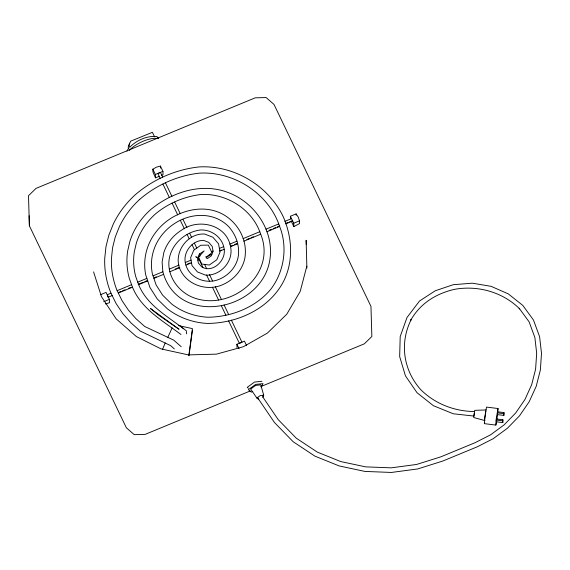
<?xml version="1.0" encoding="UTF-8"?>
<svg xmlns="http://www.w3.org/2000/svg" width="570" height="570" viewBox="0 0 570 570"><rect width="100%" height="100%" fill="white"/><g stroke="black" fill="none" stroke-linecap="round" stroke-linejoin="round"><path stroke-width="0.85" d="M262.905 395.623L263.618 398.195L278.174 419.577L296.286 438.195L317.326 452.117L340.71 461.558L365.641 466.866L391.227 467.842L416.599 464.457L440.981 456.784L475.28 442.612L490.528 434.846L504.087 424.899L515.665 413.001L524.942 399.499L531.646 384.771L535.593 369.218L536.676 353.293L534.874 337.497L529.124 321.872L519.17 308.242L519.719 308.933C502.683 291.983 477.639 285.043 454.162 289.403C435.68 293.842 420.318 303.39 410.749 320.176L411.326 319.343C399.363 342.769 403.247 370.037 420.689 389.595C435.01 403.874 454.497 411.397 474.618 411.526M199.956 256.45L197.975 257.269L197.534 258.31L198.346 263.005L201.666 266.867C212.51 273.536 225.934 260.704 224.202 249.304C222.913 237.811 211.641 229.233 200.198 230.009C184.046 232.154 169.753 245.684 168.848 262.35C168.243 276.863 177.776 290.237 190.601 296.45C228.235 313.814 277.904 275.346 260.519 233.75C252.439 209.318 226.568 193.194 201.167 194.484C184.495 196.422 168.157 203.262 155.275 214.092A70.559 65.137 -1.8 0 0 136.323 243.191L134.37 251.534A69.034 63.733 -1.8 0 0 135.838 276.877L138.759 284.979C147.16 305.242 167.181 316.058 183.647 328.826M188.869 355.103L192.411 328.619L178.553 325.584M474.033 415.373L474.247 413.264M473.741 417.212L474.774 410.336L486.174 409.951M484.65 420.061L485.847 411.355M188.976 355.78L192.46 330.208M496.299 420.054L496.456 418.978L502.882 419.776L502.776 422.612L496.349 421.814L496.299 420.054L502.719 420.852L502.776 422.612M497.382 412.865L497.546 411.782L503.966 412.58L503.859 415.423L497.439 414.625L497.382 412.865L503.802 413.663L503.859 415.423M496.349 421.814L496.456 418.978M497.439 414.625L497.546 411.782M496.769 420.703L495.857 425.078L484.35 423.645L484.742 417.254L486.531 407.094L498.038 408.519L497.019 419.05M502.719 420.852L502.882 419.776M503.802 413.663L503.966 412.58M306.817 266.211L300.198 291.441L286.738 314.262L267.358 333.115L243.376 346.724L216.436 354.148L188.364 354.896L161.068 348.911L136.422 336.599L116.102 318.794L101.489 296.721L93.573 271.883M484.35 423.645L484.707 422.384M498.038 408.519L496.249 418.686L495.857 425.078M162.521 349.325L165.229 342.955M129.689 143.106L128.143 147.145L128.791 148.499M180.975 334.512C163.049 320.981 141.552 309.218 132.539 287.344L129.34 278.466A75.739 69.925 -1.8 0 1 127.73 250.658L129.867 241.516A77.278 71.343 -1.8 0 1 150.623 209.639C171.299 192.546 200.405 182.664 226.632 191.976C254.833 201.652 275.488 231.947 269.467 261.965C259.649 311.747 177.548 326.745 162.863 271.776L162.108 262.079L163.811 252.617A43.854 40.484 -1.8 0 1 181.972 229.895C198.866 218.089 226.696 224.68 230.551 246.682C233.835 261.438 220.391 276.037 205.563 275.118L197.469 271.954L192.012 265.606L190.629 257.661L193.779 250.216L200.775 245.243L208.321 245.114L211.89 252.546L206.205 257.925L207.494 258.552L211.228 255.923L213.109 251.434L212.225 246.454L208.734 242.364L203.611 240.376C192.453 240.141 183.248 251.705 185.257 262.521C187.587 276.778 204.26 284.516 217.341 279.998A33.032 30.495 -1.8 0 0 238.089 257.433C240.07 246.518 236.336 235.403 229.126 227.131C215.147 212.147 192.111 212.425 175.617 222.856A54.1 49.946 -1.8 0 0 152.361 273.764L156.13 284.971L162.65 295.189L171.591 303.924A61.859 57.107 -1.8 0 0 207.858 317.226C231.349 317.006 255.531 307.508 270.807 289.232C284.181 271.655 287.864 247.216 279.706 226.646L279.621 226.411C268.712 193.437 233.978 171.278 199.571 173.13C177.641 175.546 156.372 184.951 139.693 199.4M167.779 337.397L172.147 327.864M126.982 151.228L128.378 148.314M261.117 387.03L263.041 383.617L255.638 384.408L248.378 389.673L251.292 392.132L252.802 391.512M262.457 397.418L263.718 395.181L260.768 384.871L255.673 385.413L250.672 389.039L256.849 398.017L258.21 399.171M130.345 146.618C137.349 139.985 147.11 135.61 156.885 136.536L158.624 138.446M256.849 398.017L260.248 395.551L263.718 395.181M202.899 267.351L198.018 257.177L199.336 254.056L204.138 250.907L198.481 257.141L201.794 264.031L209.283 265.05L216.785 259.77L220.013 252.075L218.566 243.846L212.938 237.27L204.594 234.035C186.433 233.002 172.254 254.191 180.662 270.6C187.744 284.615 205.193 290.586 219.771 285.841A39.765 36.715 -1.8 0 0 244.737 258.687C248.014 241.31 238.78 223.547 223.675 214.719C207.281 205.385 187.537 208.463 171.891 217.683A60.855 56.181 -1.8 0 0 145.728 274.94L149.96 287.515L157.249 298.951L167.217 308.676A68.635 63.363 -1.8 0 0 207.466 323.439C238.239 323.226 270.878 308.163 284.572 279.321C293.757 259.2 291.797 236.18 283.062 216.344C267.893 185.2 233.8 165.065 199.186 166.917C175.667 169.44 152.846 179.472 134.983 195.004A102.194 94.342 -1.8 0 0 113.216 224.224L108.806 235.317L105.956 246.789L104.723 258.466A97.021 89.568 -1.8 0 0 110.858 292.88L116.095 303.568L122.828 313.607L130.936 322.841L140.149 331.006L170.672 345.662L174.363 348.94M159.265 176.329L155.475 177.833L152.924 171.883L152.838 169.197L156.401 167.174L160.405 166.07L162.942 171.342L163.049 174.712L161.531 175.361M291.505 221.744L293.849 226.589L299.556 223.554L299.471 220.861L298.295 217.17L296.122 213.893L290.394 216.258L290.472 218.78M199.6 259.464L197.861 260.184M155.475 177.833L155.368 174.47L162.942 171.342M100.363 294.747L106.091 292.389L109.44 299.357L109.547 302.72L105.443 303.931M111.008 293.194L107.196 294.768L108.343 297.162L112.176 295.573M181.182 346.703L173.736 340.147L144.801 326.532L135.888 318.63L128.307 310.002L122.03 300.632L117.142 290.671L131.585 284.694M284.879 221.374L291.498 218.645M137.74 282.15L146.882 278.374M153.052 275.83L162.863 271.776M169.354 269.09L179.058 265.086M185.257 262.521L191.057 260.127M211.477 251.691L213.037 251.049M219.372 248.435L223.597 246.689M229.796 244.124L236.921 241.181M243.119 238.623L259.792 231.734M265.948 229.19L278.723 223.917M118.496 292.495L120.961 291.477M122.607 290.793L125.079 289.774M128.371 288.413L130.836 287.394M138.239 284.337L143.177 282.3M144.823 281.616L147.295 280.597M154.698 277.54L156.344 276.863M175.268 269.047L178.56 267.686M187.608 263.946L190.074 262.927M208.178 255.453L210.643 254.427M219.699 250.693L221.338 250.009M230.394 246.276L232.859 245.25M234.505 244.573L236.978 243.554M246.846 239.478L249.318 238.452M250.964 237.776L253.429 236.757M269.061 230.301L271.534 229.283M273.18 228.599L275.645 227.58M277.291 226.903L279.756 225.884M285.52 223.504L287.985 222.485M289.631 221.801L292.104 220.782L292.645 221.032L285.777 223.868M118.311 293.044L132.482 287.195M138.638 284.651L147.73 280.889M153.9 278.345L163.711 274.291M169.881 271.74L179.799 267.644M186.005 265.079L191.52 262.806M205.62 256.977L211.869 254.398M219.842 251.106L224.202 249.304M230.551 246.682L237.676 243.739M243.874 241.174L260.69 234.234M279.621 226.411L266.881 231.776M103.712 301.722L109.44 299.357M293.849 226.589L293.742 223.226L299.471 220.861M236.999 347.629L236.892 344.266L244.466 341.145L246.632 345.662M250.223 390.97L145.15 434.376L134.235 434.668L126.341 427.749L29.391 225.82L28.5 195.71L36.031 188.378L255.21 97.84L266.119 97.555L274.013 104.467L370.963 306.396L371.854 336.514L364.323 343.838L260.896 386.567M261.915 381.273L254.512 382.064L247.259 387.329L248.42 388.312M473.962 416.072L453.214 413.763L433.407 405.712L417.012 392.694L405.434 375.822L399.663 356.556L400.204 336.542L406.994 317.504L419.506 301.024L435.259 290.771L453.257 284.701L472.316 283.183L491.119 286.332L508.347 293.921L522.804 305.413L533.47 320.027L539.598 336.671L541.5 353.336L540.367 370.001L536.228 386.282L529.209 401.7L519.505 415.836L507.386 428.284L493.193 438.701L477.418 446.738L442.726 461.066L417.71 468.939L391.455 472.445L364.978 471.433L339.179 465.939L314.968 456.164L293.165 441.736L274.434 422.484L257.661 397.789L258.702 398.672M473.991 417.596L485.02 420.624M107.801 296.913L108.343 297.162M180.405 326.054L186.362 330.849L186.454 333.892M290.394 216.258L293.742 223.226M154.57 136.8L152.418 132.311L130.608 141.203L128.941 145.478L129.917 147.516M162.749 177.242L160.455 172.468L157.862 173.544L160.198 178.403M165.464 182.892L171.941 196.386M174.655 202.029L180.277 213.75M182.991 219.4L186.939 227.622M189.653 233.272L191.655 237.441M194.391 243.141L196.764 248.093M199.557 253.899L200.134 255.111M204.602 264.416L206.703 268.784M209.553 274.719L212.539 280.939M215.31 286.717L221.345 299.293M224.081 304.986L228.634 314.455M231.37 320.155L241.979 342.264L239.386 343.339L228.613 320.903M162.906 184.053L169.361 197.491M172.069 203.134L177.74 214.94M180.448 220.59L184.388 228.791M187.103 234.441L189.212 238.837M192.012 244.68L194.448 249.745M206.582 275.018L209.589 281.281M212.468 287.273L218.602 300.055M221.338 305.748L225.877 315.203M152.838 169.197L155.368 174.47M236.892 344.266L239.065 348.79M306.29 244.701L306.147 240.291L306.888 268.028M296.122 213.893L296.165 215.232M160.405 166.07L160.469 168.086M29.127 215.752L29.391 225.82M129.39 150.416A17.998 6.405 -25.6 0 1 157.897 138.638M117.142 290.671A90.317 83.377 -1.8 0 1 111.435 258.63L112.582 247.758L115.24 237.056L119.358 226.696A95.468 88.136 -1.8 0 1 139.693 199.4M178.93 329.182L157.961 314.668L150.444 308.47L178.93 329.182M196.7 257.505L195.938 256.771L196.7 257.505"/></g></svg>
